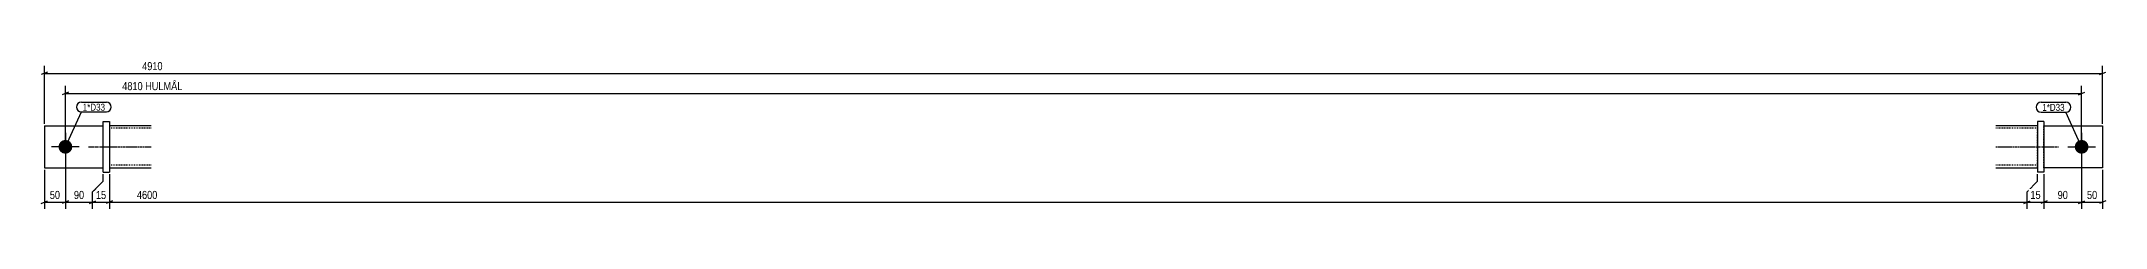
# Model space of a CAD drawing. Header units: millimetres. Extents: x 12 to 15474, y 12 to 366.
# Drawn here: x 10549 to 15474, y 12 to 366 of the extents above; entities that cross this region are included whole.
import ezdxf

# ---------------------------------------------------------------- set-up
doc = ezdxf.new("R2010")
doc.units = ezdxf.units.MM
doc.linetypes.add('DXK_LINE_DOT2', pattern=[3.9198, 1.9599, -1.9599])
doc.linetypes.add('DXK_LINE_DOT3', pattern=[5.9187, 2.979, -0.9799, 0.9799, -0.9799])
for name, color, linetype in [('MÅLSÆTNING', 7, 'Continuous'), ('STÅL', 7, 'Continuous'), ('TEKST', 7, 'Continuous')]:
    doc.layers.add(name, color=color, linetype=linetype)
doc.styles.add('Arial Narrow', font='ARIALN.TTF', dxfattribs={"height": 0.2})

msp = doc.modelspace()

# ---------------------------------------------------------------- hatches: boundary and pattern name
at = {"layer": 'STÅL', "linetype": 'Continuous'}
for points in [[(10606.6, 143.4, -1), (10606.6, 176.4, -1)], [(15416.6, 176.4, -1), (15416.6, 143.4, -1)]]:
    msp.add_hatch(color=96, dxfattribs=at).paths.add_polyline_path(points)

# ---------------------------------------------------------------- linework, layer by layer
at = {"layer": 'MÅLSÆTNING', "color": 7, "linetype": 'Continuous'}
for p, q in [((10556.6, 214.9), (10556.6, 352.4)), ((15466.6, 214.9), (15466.6, 352.4)), ((10564.1, 337.7), (10549.1, 331.7)), ((10606.6, 164.9), (10606.6, 304.8)), ((15416.6, 164.9), (15416.6, 304.8)), ((15459.1, 331.7), (15474.1, 337.7)), ((10614.1, 290), (10599.1, 284)), ((10606.6, 287), (15416.6, 287)), ((15409.1, 284), (15424.1, 290)), ((10606.6, 154.9), (10606.6, 12)), ((15416.6, 154.9), (15416.6, 12)), ((10556.6, 104.9), (10556.6, 12)), ((15466.6, 104.9), (15466.6, 12)), ((10671.6, 53), (10696.6, 78)), ((10671.6, 12), (10671.6, 53)), ((10696.6, 78), (10696.6, 94.9)), ((10711.6, 94.9), (10711.6, 12)), ((10711.6, 94.9), (10711.6, 12)), ((15286.6, 53), (15311.6, 78)), ((15286.6, 53), (15311.6, 78)), ((15286.6, 12), (15286.6, 53)), ((15286.6, 12), (15286.6, 53)), ((15311.6, 78), (15311.6, 94.9)), ((15311.6, 78), (15311.6, 94.9)), ((15326.6, 94.9), (15326.6, 12)), ((15326.6, 94.9), (15326.6, 12)), ((10549.1, 25), (10564.1, 31)), ((10614.1, 31), (10599.1, 25)), ((10664.1, 25), (10679.1, 31)), ((10671.6, 28), (10711.6, 28)), ((10719.1, 31), (10704.1, 25)), ((10719.1, 31), (10704.1, 25)), ((10711.6, 28), (15286.6, 28)), ((15279.1, 25), (15294.1, 31)), ((15279.1, 25), (15294.1, 31)), ((15286.6, 28), (15326.6, 28)), ((15334.1, 31), (15319.1, 25)), ((15409.1, 25), (15424.1, 31)), ((15416.6, 28), (15466.6, 28)), ((15474.1, 31), (15459.1, 25))]:
    msp.add_line(p, q, dxfattribs=at)
at = {"layer": 'STÅL', "color": 2, "linetype": 'Continuous'}
for p, q in [((10556.6, 209.9), (10556.6, 109.9)), ((10556.6, 209.9), (10696.6, 209.9)), ((10696.6, 99.9), (10696.6, 219.9)), ((10696.6, 219.9), (10711.6, 219.9)), ((10711.6, 219.9), (10711.6, 99.9)), ((10811.6, 209.9), (10711.6, 209.9)), ((15311.6, 209.9), (15211.6, 209.9)), ((15326.6, 219.9), (15311.6, 219.9)), ((15311.6, 219.9), (15311.6, 99.9)), ((15326.6, 219.9), (15326.6, 99.9)), ((15326.6, 209.9), (15466.6, 209.9)), ((15466.6, 209.9), (15466.6, 109.9)), ((10556.6, 109.9), (10696.6, 109.9)), ((10696.6, 99.9), (10711.6, 99.9)), ((10711.6, 109.9), (10811.6, 109.9)), ((15211.6, 109.9), (15311.6, 109.9)), ((15326.6, 99.9), (15311.6, 99.9)), ((15466.6, 109.9), (15326.6, 109.9))]:
    msp.add_line(p, q, dxfattribs=at)
at = {"layer": 'STÅL', "color": 7, "linetype": 'DXK_LINE_DOT2'}
for p, q in [((10696.6, 109.9), (10696.6, 209.9)), ((10711.6, 209.9), (10711.6, 109.9)), ((10811.6, 203.9), (10711.6, 203.9)), ((15311.6, 203.9), (15211.6, 203.9)), ((15311.6, 110.8), (15311.6, 209.9)), ((15326.6, 109.9), (15326.6, 209.9)), ((10811.6, 115.9), (10711.6, 115.9)), ((15311.6, 115.9), (15211.6, 115.9)), ((15311.6, 110.8), (15311.6, 109.9))]:
    msp.add_line(p, q, dxfattribs=at)
at = {"layer": 'STÅL', "color": 96, "linetype": 'Continuous'}
for p, q in [((10639.6, 159.9), (10573.6, 159.9)), ((10606.6, 192.9), (10606.6, 126.9)), ((15383.6, 159.9), (15449.6, 159.9)), ((15416.6, 192.9), (15416.6, 126.9))]:
    msp.add_line(p, q, dxfattribs=at)
at = {"layer": 'STÅL', "color": 7, "linetype": 'DXK_LINE_DOT3'}
for p, q in [((10661.6, 159.9), (10811.6, 159.9)), ((15211.6, 159.9), (15361.6, 159.9))]:
    msp.add_line(p, q, dxfattribs=at)

# ---------------------------------------------------------------- next in the draw order: wipeouts: each hides what was drawn before it
at = {"color": 0}
for points, layer in [([(15284.9, 290.8), (15284.9, 318.8), (10738.2, 318.8), (10738.2, 290.8)], 'MÅLSÆTNING'), ([(10707.8, 31.7), (10707.8, 59.7), (10675.4, 59.7), (10675.4, 31.7)], 'MÅLSÆTNING'), ([(15225, 31.7), (15225, 59.7), (10773.2, 59.7), (10773.2, 31.7)], 'MÅLSÆTNING'), ([(15457.8, 31.7), (15457.8, 59.7), (15425.4, 59.7), (15425.4, 31.7)], 'MÅLSÆTNING'), ([(10701.3, 245.8), (10701.3, 263.3), (10648, 263.3), (10648, 245.8)], 'TEKST'), ([(15376, 245.4), (15376, 262.9), (15322.7, 262.9), (15322.7, 245.4)], 'TEKST')]:
    msp.add_wipeout(points, dxfattribs=at).dxf.layer = layer

# ---------------------------------------------------------------- next in the draw order: linework, layer by layer
at = {"layer": 'MÅLSÆTNING', "color": 7, "linetype": 'Continuous'}
for p, q in [((10556.6, 334.7), (15466.6, 334.7)), ((15416.6, 154.9), (15416.6, 12)), ((10671.6, 53), (10696.6, 78)), ((10671.6, 12), (10671.6, 53)), ((10696.6, 78), (10696.6, 94.9)), ((10606.6, 28), (10671.6, 28)), ((10664.1, 25), (10679.1, 31)), ((15326.6, 28), (15416.6, 28)), ((15409.1, 25), (15424.1, 31))]:
    msp.add_line(p, q, dxfattribs=at)

# ---------------------------------------------------------------- next in the draw order: texts
at = {"layer": 'MÅLSÆTNING', "color": 3, "style": 'Arial Narrow'}
for s, height, p in [('4810 HULMÅL', 19.089, (10742.2, 294.8)), ('15', 19.09, (10679.4, 35.8)), ('4600', 19.09, (10777.2, 35.8)), ('50', 19.09, (15429.4, 35.8))]:
    msp.add_text(s, height=height, dxfattribs=at).set_placement(p)

# ---------------------------------------------------------------- next in the draw order: wipeouts: each hides what was drawn before it
at = {"color": 0}
for points in [[(10701.3, 245.8), (10701.3, 263.3), (10648, 263.3), (10648, 245.8)], [(15376, 245.4), (15376, 262.9), (15322.7, 262.9), (15322.7, 245.4)]]:
    msp.add_wipeout(points, dxfattribs=at).dxf.layer = 'TEKST'

# ---------------------------------------------------------------- next in the draw order: linework, layer by layer
at = {"layer": 'TEKST', "color": 7, "linetype": 'Continuous'}
for p, q in [((10645, 266.3), (10704.3, 266.3)), ((15319.7, 265.9), (15379, 265.9)), ((10606.6, 159.9), (10645, 242.8)), ((10645, 242.8), (10704.3, 242.8)), ((15319.7, 242.4), (15379, 242.4)), ((15416.6, 159.9), (15379, 242.4))]:
    msp.add_line(p, q, dxfattribs=at)
for centre, radius, start, end in [((10645, 254.6), 11.8, 90, 270), ((10704.3, 254.6), 11.7, 270, 90), ((15319.7, 254.2), 11.7, 90, 270), ((15379, 254.2), 11.8, 270, 90)]:
    msp.add_arc(centre, radius, start, end, dxfattribs=at)

# ---------------------------------------------------------------- next in the draw order: texts
at = {"layer": 'TEKST', "color": 3, "style": 'Arial Narrow'}
for p in [(10648, 245.8), (15322.7, 245.4)]:
    msp.add_text('1*D33', height=16.7, dxfattribs=at).set_placement(p)

# ---------------------------------------------------------------- next in the draw order: wipeouts: each hides what was drawn before it
at = {"color": 0}
for points in [[(15237.5, 338.4), (15237.5, 366.4), (10785.7, 366.4), (10785.7, 338.4)], [(10655.3, 31.7), (10655.3, 59.7), (10622.9, 59.7), (10622.9, 31.7)], [(15387.8, 31.7), (15387.8, 59.7), (15355.4, 59.7), (15355.4, 31.7)]]:
    msp.add_wipeout(points, dxfattribs=at).dxf.layer = 'MÅLSÆTNING'

# ---------------------------------------------------------------- next in the draw order: linework, layer by layer
at = {"layer": 'MÅLSÆTNING', "color": 7, "linetype": 'Continuous'}
for p, q in [((10606.6, 154.9), (10606.6, 12)), ((10556.6, 28), (10606.6, 28)), ((10614.1, 31), (10599.1, 25)), ((15334.1, 31), (15319.1, 25))]:
    msp.add_line(p, q, dxfattribs=at)

# ---------------------------------------------------------------- next in the draw order: texts
at = {"layer": 'MÅLSÆTNING', "color": 3, "style": 'Arial Narrow'}
for s, p in [('4910', (10789.7, 342.4)), ('90', (10626.9, 35.8)), ('90', (15359.4, 35.8))]:
    msp.add_text(s, height=19.09, dxfattribs=at).set_placement(p)

# ---------------------------------------------------------------- next in the draw order: wipeouts: each hides what was drawn before it
at = {"color": 0}
for points in [[(10597.8, 31.7), (10597.8, 59.7), (10565.4, 59.7), (10565.4, 31.7)], [(15322.8, 31.7), (15322.8, 59.7), (15290.4, 59.7), (15290.4, 31.7)]]:
    msp.add_wipeout(points, dxfattribs=at).dxf.layer = 'MÅLSÆTNING'

# ---------------------------------------------------------------- next in the draw order: texts
at = {"layer": 'MÅLSÆTNING', "color": 3, "style": 'Arial Narrow'}
for s, p in [('50', (10569.4, 35.8)), ('15', (15294.4, 35.8))]:
    msp.add_text(s, height=19.09, dxfattribs=at).set_placement(p)

doc.saveas('drawing.dxf')
